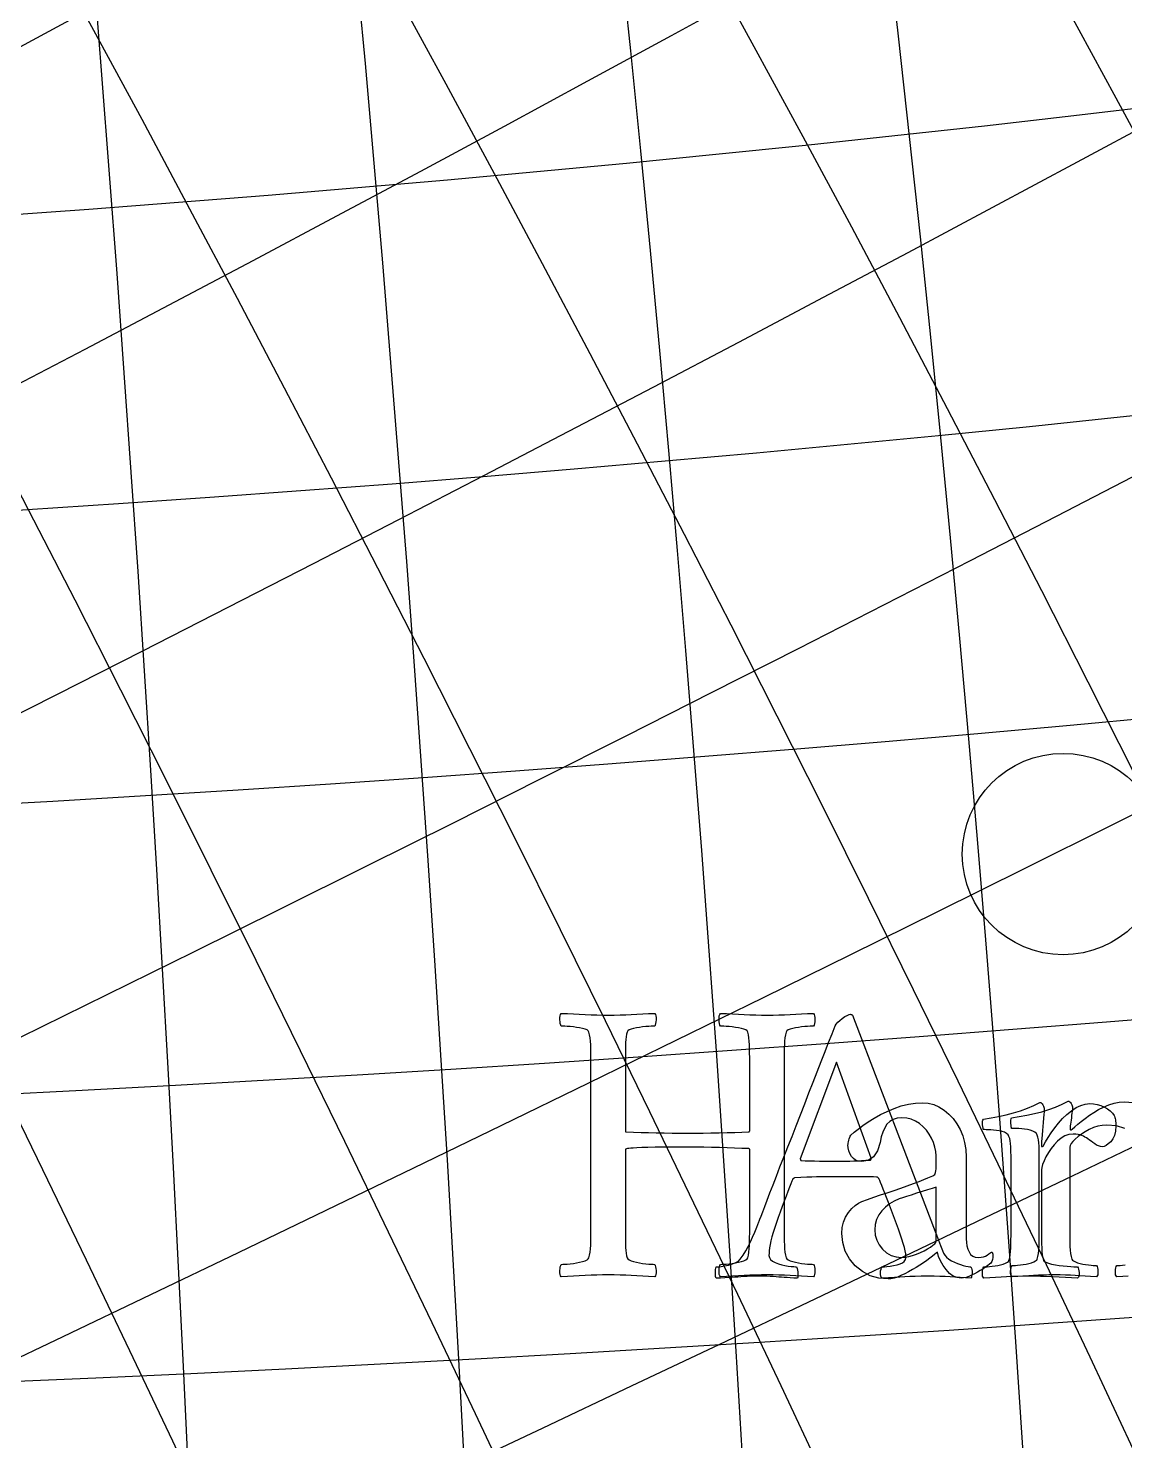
# Model space of a CAD drawing. Header units: millimetres. Extents: x -78 to 78, y -78 to 97.
# Drawn here: x 9.73 to 15.88, y 10.74 to 18.66 of the extents above; entities that cross this region are included whole.
import ezdxf

# ---------------------------------------------------------------- set-up
doc = ezdxf.new("R2010")
doc.units = ezdxf.units.MM
for name, color, linetype in [('ENGRAVE', 7, 'Continuous'), ('ENGRAVE_FINE', 8, 'Continuous'), ('TEXT', 5, 'Continuous')]:
    doc.layers.add(name, color=color, linetype=linetype)

msp = doc.modelspace()

# ---------------------------------------------------------------- linework, layer by layer
at = {"layer": 'ENGRAVE'}
for centre, radius in [((0, 0), 76.44), ((0, 0), 76.44), ((0, 0), 74.3925), ((0, 0), 70.59), ((0, 0), 70.59), ((0, 0), 70.59), ((15.5314, 14.0302), 0.5647)]:
    msp.add_circle(centre, radius, dxfattribs=at)
for centre, radius, start, end in [((-193.9444, 0), 206.3914, 340, 20), ((-122.2655, 0), 141.18, 330, 30), ((-84.1259, 0), 109.8185, 320, 40), ((-59.232, 0), 92.1487, 310, 50), ((-40.7552, 0), 81.5103, 300, 60), ((-25.6927, 0), 75.1203, 290, 70), ((-12.4469, 0), 71.679, 280, 80), ((0, 206.3914), 193.9444, 250, 290), ((0, 406.5116), 400.3358, 260, 280)]:
    msp.add_arc(centre, radius, start, end, dxfattribs=at)
at = {"layer": 'ENGRAVE_FINE'}
for centre, radius, start, end in [((-223.8829, 0), 234.7477, 342.5, 17.5), ((-170.4193, 0), 184.4606, 337.5, 22.5), ((-151.3807, 0), 167.0302, 335, 25), ((-135.6021, 0), 152.8754, 332.5, 27.5), ((-110.8041, 0), 131.3792, 327.5, 32.5), ((-100.813, 0), 123.0699, 325, 35), ((-91.9947, 0), 115.9568, 322.5, 37.5), ((-77.0355, 0), 104.4864, 317.5, 42.5), ((-70.59, 0), 99.8293, 315, 45), ((-64.6838, 0), 95.7442, 312.5, 47.5), ((-54.1656, 0), 88.9767, 307.5, 52.5), ((-49.4277, 0), 86.1745, 305, 55), ((-44.9708, 0), 83.6978, 302.5, 57.5), ((-36.7468, 0), 79.5819, 297.5, 62.5), ((-32.9167, 0), 77.8874, 295, 65), ((-29.2393, 0), 76.4061, 292.5, 67.5), ((-22.2569, 0), 74.0157, 287.5, 72.5), ((-18.9145, 0), 73.0801, 285, 75), ((-15.6494, 0), 72.3039, 282.5, 77.5), ((-9.2933, 0), 71.1991, 277.5, 82.5), ((-6.1758, 0), 70.8596, 275, 85), ((-3.082, 0), 70.6573, 272.499999, 87.500001), ((-2.8246, -1.2331), 70.6573, 296.083333, 111.083334), ((-5.66, -2.4708), 70.8596, 298.583333, 108.583334), ((-8.5172, -3.7181), 71.1991, 301.083333, 106.083334), ((-11.4073, -4.9798), 71.679, 303.583333, 103.583333), ((-14.3424, -6.2611), 72.3039, 306.083333, 101.083333), ((-17.3348, -7.5674), 73.0801, 308.583333, 98.583333), ((-20.398, -8.9046), 74.0157, 311.083333, 96.083333), ((-23.5468, -10.2792), 75.1203, 313.583333, 93.583333), ((2.8246, 1.2331), 70.6573, 116.083333, 291.083334), ((5.66, 2.4708), 70.8596, 118.583333, 288.583334), ((8.5172, 3.7181), 71.1991, 121.083333, 286.083334), ((11.4073, 4.9798), 71.679, 123.583333, 283.583333), ((14.3424, 6.2611), 72.3039, 126.083333, 281.083333), ((17.3348, 7.5674), 73.0801, 128.583333, 278.583333), ((20.398, 8.9046), 74.0157, 131.083333, 276.083333), ((23.5468, 10.2792), 75.1203, 133.583333, 273.583333), ((26.7972, 11.6981), 76.4061, 136.083333, 271.083333), ((30.1674, 13.1694), 77.8874, 138.583333, 268.583333), ((33.6777, 14.7018), 79.5819, 141.083333, 266.083333), ((37.3513, 16.3054), 81.5103, 143.583333, 263.583333), ((41.2148, 17.992), 83.6978, 146.083333, 261.083333), ((45.2994, 19.7751), 86.1745, 148.583333, 258.583333), ((49.6417, 21.6707), 88.9767, 151.083333, 256.083333), ((54.2849, 23.6977), 92.1487, 153.583333, 253.583333), ((59.2814, 25.8789), 95.7442, 156.083333, 251.083333), ((64.6943, 28.2418), 99.8293, 158.583333, 248.583333), ((70.6014, 30.8205), 104.4864, 161.083333, 246.083333), ((77.0996, 33.6573), 109.8185, 163.583333, 243.583333), ((84.3112, 36.8055), 115.9568, 166.083333, 241.083333), ((92.393, 40.3335), 123.0699, 168.583333, 238.583333), ((101.5497, 44.3308), 131.3792, 171.083333, 236.083333), ((112.0538, 48.9163), 141.18, 173.583333, 233.583333), ((124.2765, 54.252), 152.8754, 176.083333, 231.083333), ((138.7373, 60.5648), 167.0302, 178.583333, 228.583333), ((-26.7972, -11.6981), 76.4061, 316.083333, 91.083333), ((156.1858, 68.1818), 184.4606, 181.083333, 226.083333), ((177.746, 77.5938), 206.3914, 183.583333, 223.583333), ((205.184, 89.5716), 234.7477, 186.083333, 221.083333), ((241.4423, 105.3999), 272.7388, 188.583333, 218.583333), ((291.817, 127.3906), 326.1418, 191.083333, 216.083333), ((366.8994, 160.1673), 406.5116, 193.583333, 213.583333), ((491.4017, 214.5179), 540.811, 196.083333, 211.083333), ((739.4588, 322.8055), 809.9294, 198.5833333, 208.5833333), ((1481.7422, 646.844), 1618.3171, 201.0833333, 206.0833333), ((-1481.7422, -646.844), 1618.3171, 21.0833333, 26.0833333), ((-739.4588, -322.8055), 809.9294, 18.5833333, 28.5833333), ((-491.4017, -214.5179), 540.811, 16.083333, 31.083333), ((-366.8994, -160.1673), 406.5116, 13.583333, 33.583333), ((-291.817, -127.3906), 326.1418, 11.083333, 36.083333), ((-241.4423, -105.3999), 272.7388, 8.583333, 38.583333), ((-205.184, -89.5716), 234.7477, 6.083333, 41.083333), ((-177.746, -77.5938), 206.3914, 3.583333, 43.583333), ((-156.1858, -68.1818), 184.4606, 1.083333, 46.083333), ((-138.7373, -60.5648), 167.0302, 358.583333, 48.583333), ((-124.2765, -54.252), 152.8754, 356.083333, 51.083333), ((-112.0538, -48.9163), 141.18, 353.583333, 53.583333), ((-101.5497, -44.3308), 131.3792, 351.083333, 56.083333), ((-92.393, -40.3335), 123.0699, 348.583333, 58.583333), ((-84.3112, -36.8055), 115.9568, 346.083333, 61.083333), ((-77.0996, -33.6573), 109.8185, 343.583333, 63.583333), ((-70.6014, -30.8205), 104.4864, 341.083333, 66.083333), ((-64.6943, -28.2418), 99.8293, 338.583333, 68.583333), ((-59.2814, -25.8789), 95.7442, 336.083333, 71.083333), ((-54.2849, -23.6977), 92.1487, 333.583333, 73.583333), ((-49.6417, -21.6707), 88.9767, 331.083333, 76.083333), ((-45.2994, -19.7751), 86.1745, 328.583333, 78.583333), ((-41.2148, -17.992), 83.6978, 326.083333, 81.083333), ((-37.3513, -16.3054), 81.5103, 323.583333, 83.583333), ((-33.6777, -14.7018), 79.5819, 321.083333, 86.083333), ((-30.1674, -13.1694), 77.8874, 318.583333, 88.583333), ((-43.9365, 100.6464), 84.1259, 253.583333, 333.583333), ((-46.3923, 106.2719), 91.9947, 256.083333, 331.083333), ((-49.2381, 112.791), 100.813, 258.583333, 328.583333), ((-52.5625, 120.4063), 110.8041, 261.083333, 326.083333), ((-56.4836, 129.3885), 122.2655, 263.583333, 323.583333), ((-61.1628, 140.1071), 135.6021, 266.083333, 321.083333), ((-66.8258, 153.0797), 151.3807, 268.583333, 318.583333), ((-73.7994, 169.0543), 170.4193, 271.083333, 316.083333), ((-82.5736, 189.1534), 193.9444, 273.583333, 313.583333), ((-93.9184, 215.1414), 223.8829, 276.083333, 311.083333), ((-109.118, 249.9594), 263.4455, 278.583333, 308.583333), ((-130.4836, 298.9021), 318.4109, 281.083333, 306.083333), ((-162.6382, 372.5594), 400.3358, 283.583333, 303.583333), ((-216.369, 495.642), 536.1843, 286.083333, 301.083333), ((-324.0386, 742.2834), 806.8474, 288.5833333, 298.5833333), ((0, 152.8754), 135.6021, 242.5, 297.5), ((-647.4603, 1483.1539), 1616.7768, 291.0833333, 296.0833333), ((0, 167.0302), 151.3807, 245, 295), ((0, 184.4606), 170.4193, 247.5, 292.5), ((647.4603, -1483.1539), 1616.7768, 111.0833333, 116.0833333), ((324.0386, -742.2834), 806.8474, 108.5833333, 118.5833333), ((0, 234.7477), 223.8829, 252.5, 287.5), ((216.369, -495.642), 536.1843, 106.083333, 121.083333), ((0, 272.7388), 263.4455, 255, 285), ((162.6382, -372.5594), 400.3358, 103.583333, 123.583333), ((0, 326.1418), 318.4109, 257.5, 282.5), ((130.4836, -298.9021), 318.4109, 101.083333, 126.083333)]:
    msp.add_arc(centre, radius, start, end, dxfattribs=at)
at = {"layer": 'TEXT'}
for points in [[(12.9822, 13.1273), (13.015, 13.1275), (13.0474, 13.1282), (13.0793, 13.1292), (13.1109, 13.1307), (13.1425, 13.1324), (13.1749, 13.1339), (13.208, 13.1352), (13.2418, 13.1364), (13.2457, 13.1308), (13.2483, 13.123), (13.2497, 13.1131), (13.2498, 13.1011), (13.2488, 13.0891), (13.2472, 13.0792), (13.2449, 13.0714), (13.2418, 13.0658), (13.2335, 13.0656), (13.2224, 13.065), (13.2085, 13.0639), (13.1917, 13.0624), (13.1738, 13.0605), (13.1564, 13.0581), (13.1396, 13.0554), (13.1234, 13.0522), (13.1092, 13.0483), (13.0983, 13.0436), (13.0909, 13.0381), (13.087, 13.0317), (13.0839, 13.0194), (13.0815, 13.0055), (13.0799, 12.9898), (13.079, 12.9725), (13.0785, 12.9538), (13.0781, 12.9343), (13.0779, 12.914), (13.0778, 12.8928), (13.0778, 12.8894), (13.0778, 12.8859), (13.0778, 12.8825), (13.0778, 12.8791), (13.0778, 12.8757), (13.0778, 12.8723), (13.0778, 12.8689), (13.0778, 12.8654), (13.0778, 12.4761), (13.078, 12.475), (13.0784, 12.4741), (13.0791, 12.4733), (13.0801, 12.4726), (13.0811, 12.4721), (13.0818, 12.4718), (13.0823, 12.4716), (13.0824, 12.4715), (13.1237, 12.4704), (13.1655, 12.4692), (13.2079, 12.4681), (13.2509, 12.4669), (13.2946, 12.466), (13.3391, 12.4652), (13.3845, 12.4648), (13.4308, 12.4647), (13.4714, 12.4648), (13.5136, 12.4652), (13.5574, 12.466), (13.6027, 12.4669), (13.6478, 12.4681), (13.6907, 12.4692), (13.7314, 12.4704), (13.7701, 12.4715), (13.7702, 12.4716), (13.7707, 12.4721), (13.7714, 12.4728), (13.7724, 12.4738), (13.7734, 12.4749), (13.7741, 12.4761), (13.7745, 12.4772), (13.7746, 12.4783), (13.7746, 12.8654), (13.7746, 12.8901), (13.7744, 12.9141), (13.774, 12.9374), (13.7735, 12.9599), (13.7724, 12.9811), (13.7704, 13.0001), (13.7673, 13.0169), (13.7633, 13.0317), (13.7602, 13.0381), (13.7533, 13.0436), (13.7425, 13.0483), (13.728, 13.0522), (13.7113, 13.0554), (13.6944, 13.0581), (13.6771, 13.0605), (13.6596, 13.0624), (13.6433, 13.0639), (13.6298, 13.065), (13.6189, 13.0656), (13.6107, 13.0658), (13.6076, 13.0714), (13.6053, 13.0792), (13.6036, 13.0891), (13.6027, 13.1011), (13.6028, 13.1131), (13.6041, 13.123), (13.6068, 13.1308), (13.6107, 13.1364), (13.6446, 13.1352), (13.6781, 13.1339), (13.7112, 13.1324), (13.7439, 13.1307), (13.7763, 13.1292), (13.8085, 13.1282), (13.8406, 13.1275), (13.8726, 13.1273), (13.9054, 13.1275), (13.9377, 13.1282), (13.9697, 13.1292), (14.0012, 13.1307), (14.0329, 13.1324), (14.0653, 13.1339), (14.0983, 13.1352), (14.1321, 13.1364), (14.1361, 13.1308), (14.1387, 13.123), (14.14, 13.1131), (14.1401, 13.1011), (14.1392, 13.0891), (14.1375, 13.0792), (14.1352, 13.0714), (14.1321, 13.0658), (14.124, 13.0656), (14.1131, 13.065), (14.0995, 13.0639), (14.0832, 13.0624), (14.0657, 13.0605), (14.0487, 13.0581), (14.0322, 13.0554), (14.016, 13.0522), (14.0018, 13.0483), (13.991, 13.0436), (13.9836, 13.0381), (13.9796, 13.0317), (13.9755, 13.0169), (13.9725, 13.0001), (13.9704, 12.9811), (13.9693, 12.9599), (13.9688, 12.9374), (13.9685, 12.9141), (13.9683, 12.8901), (13.9682, 12.8654), (13.9682, 11.9296), (13.9683, 11.9049), (13.9685, 11.8812), (13.9688, 11.8583), (13.9693, 11.8362), (13.9704, 11.8156), (13.9725, 11.7969), (13.9755, 11.7803), (13.9796, 11.7656), (13.9836, 11.7601), (13.991, 11.7548), (14.0018, 11.7498), (14.016, 11.7451), (14.0322, 11.7409), (14.0487, 11.7374), (14.0657, 11.7346), (14.0832, 11.7326), (14.0995, 11.7311), (14.1131, 11.73), (14.124, 11.7294), (14.1321, 11.7292), (14.1352, 11.7235), (14.1375, 11.7158), (14.1392, 11.7059), (14.1401, 11.6939), (14.14, 11.6818), (14.1387, 11.672), (14.1361, 11.6642), (14.1321, 11.6586), (14.0983, 11.6608), (14.0653, 11.6628), (14.0329, 11.6648), (14.0012, 11.6665), (13.9697, 11.668), (13.9377, 11.6691), (13.9054, 11.6698), (13.8726, 11.67), (13.8406, 11.6698), (13.8085, 11.6691), (13.7763, 11.668), (13.7439, 11.6665), (13.7112, 11.6648), (13.6781, 11.6628), (13.6446, 11.6608), (13.6107, 11.6586), (13.6068, 11.6642), (13.6041, 11.672), (13.6028, 11.6818), (13.6027, 11.6939), (13.6036, 11.7059), (13.6053, 11.7158), (13.6076, 11.7235), (13.6107, 11.7292), (13.6189, 11.7294), (13.6298, 11.73), (13.6433, 11.7311), (13.6596, 11.7326), (13.6771, 11.7346), (13.6944, 11.7374), (13.7113, 11.7409), (13.728, 11.7451), (13.7425, 11.7498), (13.7533, 11.7548), (13.7602, 11.7601), (13.7633, 11.7656), (13.7673, 11.7803), (13.7704, 11.7969), (13.7724, 11.8156), (13.7735, 11.8362), (13.774, 11.8583), (13.7744, 11.8812), (13.7746, 11.9049), (13.7746, 11.9296), (13.7746, 12.3713), (13.7745, 12.3734), (13.7741, 12.375), (13.7734, 12.3762), (13.7724, 12.377), (13.7714, 12.3775), (13.7707, 12.3779), (13.7702, 12.3781), (13.7701, 12.3781), (13.7307, 12.3794), (13.6901, 12.3807), (13.6482, 12.3822), (13.605, 12.3838), (13.5612, 12.3853), (13.5176, 12.3864), (13.4741, 12.387), (13.4308, 12.3873), (13.3585, 12.3871), (13.2964, 12.3867), (13.2446, 12.386), (13.2031, 12.385), (13.1698, 12.3838), (13.1427, 12.3827), (13.122, 12.3816), (13.1074, 12.3804), (13.0972, 12.3793), (13.0892, 12.3781), (13.0835, 12.377), (13.0801, 12.3759), (13.0791, 12.3748), (13.0784, 12.3739), (13.078, 12.3731), (13.0778, 12.3724), (13.0778, 12.372), (13.0778, 12.3716), (13.0778, 12.3714), (13.0778, 12.3713), (13.0778, 11.9296), (13.0778, 11.9261), (13.0778, 11.9227), (13.0778, 11.9193), (13.0778, 11.9159), (13.0778, 11.9125), (13.0778, 11.9091), (13.0778, 11.9056), (13.0778, 11.9022), (13.0779, 11.8811), (13.0781, 11.861), (13.0785, 11.8418), (13.079, 11.8237), (13.0799, 11.8068), (13.0815, 11.7915), (13.0839, 11.7778), (13.087, 11.7656), (13.0909, 11.7601), (13.0983, 11.7548), (13.1092, 11.7498), (13.1234, 11.7451), (13.1396, 11.7409), (13.1564, 11.7374), (13.1738, 11.7346), (13.1917, 11.7326), (13.2085, 11.7311), (13.2224, 11.73), (13.2335, 11.7294), (13.2418, 11.7292), (13.2449, 11.7235), (13.2472, 11.7158), (13.2488, 11.7059), (13.2498, 11.6939), (13.2497, 11.6818), (13.2483, 11.672), (13.2457, 11.6642), (13.2418, 11.6586), (13.208, 11.6608), (13.1749, 11.6628), (13.1425, 11.6648), (13.1109, 11.6665), (13.0793, 11.668), (13.0474, 11.6691), (13.015, 11.6698), (12.9822, 11.67), (12.9502, 11.6698), (12.9179, 11.6691), (12.8853, 11.668), (12.8524, 11.6665), (12.8193, 11.6648), (12.7858, 11.6628), (12.7521, 11.6608), (12.7181, 11.6586), (12.7141, 11.6642), (12.7115, 11.672), (12.7102, 11.6818), (12.7101, 11.6939), (12.711, 11.7059), (12.7127, 11.7158), (12.715, 11.7235), (12.7181, 11.7292), (12.7263, 11.7294), (12.7374, 11.73), (12.7514, 11.7311), (12.7682, 11.7326), (12.7862, 11.7346), (12.8037, 11.7374), (12.8209, 11.7409), (12.8376, 11.7451), (12.8522, 11.7498), (12.8629, 11.7548), (12.8698, 11.7601), (12.8729, 11.7656), (12.877, 11.7803), (12.88, 11.7969), (12.8821, 11.8156), (12.8832, 11.8362), (12.8837, 11.8583), (12.884, 11.8812), (12.8842, 11.9049), (12.8843, 11.9296), (12.8843, 12.8654), (12.8842, 12.8901), (12.884, 12.9141), (12.8837, 12.9374), (12.8832, 12.9599), (12.8821, 12.9811), (12.88, 13.0001), (12.877, 13.0169), (12.8729, 13.0317), (12.8698, 13.0381), (12.8629, 13.0436), (12.8522, 13.0483), (12.8376, 13.0522), (12.8209, 13.0554), (12.8037, 13.0581), (12.7862, 13.0605), (12.7682, 13.0624), (12.7514, 13.0639), (12.7374, 13.065), (12.7263, 13.0656), (12.7181, 13.0658), (12.715, 13.0714), (12.7127, 13.0792), (12.711, 13.0891), (12.7101, 13.1011), (12.7102, 13.1131), (12.7115, 13.123), (12.7141, 13.1308), (12.7181, 13.1364), (12.7521, 13.1352), (12.7858, 13.1339), (12.8193, 13.1324), (12.8524, 13.1307), (12.8853, 13.1292), (12.9179, 13.1282), (12.9502, 13.1275), (12.9822, 13.1273)], [(13.8259, 11.9678), (13.8272, 11.9713), (13.8313, 11.9818), (13.838, 11.9992), (13.8475, 12.0236), (13.8592, 12.054), (13.8728, 12.0894), (13.8883, 12.1297), (13.9055, 12.175), (13.9244, 12.2242), (13.9445, 12.2761), (13.966, 12.3307), (13.9887, 12.3879), (14.0121, 12.447), (14.0356, 12.5069), (14.0593, 12.5677), (14.0832, 12.6293), (14.1069, 12.6907), (14.1301, 12.7509), (14.153, 12.8097), (14.1754, 12.8673), (14.1969, 12.9225), (14.2172, 12.9743), (14.2362, 13.0227), (14.2539, 13.0677), (14.2599, 13.0771), (14.2685, 13.087), (14.2798, 13.0975), (14.2938, 13.1086), (14.3082, 13.1186), (14.3208, 13.1257), (14.3316, 13.13), (14.3405, 13.1314), (14.3425, 13.1313), (14.3442, 13.1311), (14.3454, 13.1308), (14.3462, 13.1303), (14.3469, 13.1296), (14.3482, 13.1289), (14.3498, 13.1279), (14.3519, 13.1269), (14.805, 11.9382), (14.8273, 11.8796), (14.8443, 11.8358), (14.8558, 11.8067), (14.8619, 11.7925), (14.869, 11.7804), (14.8787, 11.7691), (14.8912, 11.7588), (14.9063, 11.7492), (14.9228, 11.7408), (14.9394, 11.7336), (14.9559, 11.7277), (14.9724, 11.723), (14.9874, 11.7195), (14.9994, 11.7171), (15.0084, 11.7156), (15.0145, 11.7151), (15.0183, 11.7086), (15.0208, 11.7005), (15.0218, 11.6909), (15.0213, 11.6798), (15.0202, 11.669), (15.019, 11.6607), (15.0179, 11.6548), (15.0168, 11.6513), (14.9846, 11.6535), (14.9542, 11.6556), (14.9254, 11.6575), (14.8984, 11.6593), (14.8709, 11.6608), (14.8409, 11.6618), (14.8083, 11.6625), (14.7731, 11.6627), (14.736, 11.6625), (14.7022, 11.6618), (14.6717, 11.6608), (14.6445, 11.6593), (14.6172, 11.6575), (14.5867, 11.6556), (14.5529, 11.6535), (14.5158, 11.6513), (14.5119, 11.6567), (14.5093, 11.6638), (14.5079, 11.6727), (14.5078, 11.6832), (14.5089, 11.6937), (14.511, 11.7025), (14.514, 11.7097), (14.5181, 11.7151), (14.5298, 11.7156), (14.5443, 11.7171), (14.5616, 11.7195), (14.5818, 11.723), (14.6018, 11.7274), (14.6183, 11.7324), (14.6314, 11.7382), (14.6411, 11.7447), (14.645, 11.7501), (14.6479, 11.7572), (14.6496, 11.766), (14.6502, 11.7765), (14.6492, 11.7886), (14.6465, 11.8042), (14.6418, 11.8233), (14.6354, 11.846), (14.6275, 11.8713), (14.6186, 11.8981), (14.6087, 11.9265), (14.5978, 11.9564), (14.5864, 11.987), (14.575, 12.0171), (14.5636, 12.0467), (14.5522, 12.076), (14.5414, 12.1037), (14.5315, 12.1289), (14.5226, 12.1516), (14.5147, 12.1716), (14.5082, 12.1881), (14.5036, 12.1998), (14.5008, 12.2068), (14.4999, 12.2092), (14.4996, 12.2095), (14.4987, 12.2103), (14.4973, 12.2118), (14.4953, 12.2137), (14.493, 12.2157), (14.4908, 12.2172), (14.4885, 12.218), (14.4862, 12.2183), (14.4681, 12.2193), (14.4481, 12.22), (14.426, 12.2204), (14.402, 12.2206), (14.3773, 12.2206), (14.3536, 12.2206), (14.3307, 12.2206), (14.3086, 12.2206), (14.3029, 12.2206), (14.2972, 12.2206), (14.2915, 12.2206), (14.2858, 12.2206), (14.2803, 12.2206), (14.275, 12.2206), (14.27, 12.2206), (14.2653, 12.2206), (14.2325, 12.2205), (14.2021, 12.2203), (14.1744, 12.2199), (14.1492, 12.2194), (14.1236, 12.2187), (14.0945, 12.2174), (14.0621, 12.2158), (14.0262, 12.2137), (14.025, 12.2135), (14.0234, 12.2129), (14.0215, 12.2118), (14.0194, 12.2103), (14.0174, 12.2088), (14.016, 12.2078), (14.0151, 12.2071), (14.0148, 12.2069), (14.0138, 12.2041), (14.0106, 12.1955), (14.0052, 12.1813), (13.9978, 12.1614), (13.9888, 12.1375), (13.979, 12.1116), (13.9683, 12.0835), (13.9568, 12.0532), (13.9452, 12.0224), (13.9343, 11.9926), (13.9241, 11.9638), (13.9147, 11.9359), (13.9053, 11.9086), (13.8979, 11.8836), (13.8922, 11.8608), (13.8885, 11.8403), (13.886, 11.8219), (13.8842, 11.8056), (13.8831, 11.7912), (13.8828, 11.7788), (13.885, 11.7669), (13.8916, 11.7563), (13.9026, 11.747), (13.9181, 11.739), (13.9359, 11.7322), (13.9539, 11.7267), (13.9723, 11.7225), (13.9909, 11.7196), (14.0079, 11.7176), (14.0214, 11.7162), (14.0313, 11.7154), (14.0376, 11.7151), (14.0398, 11.7116), (14.0416, 11.7057), (14.0432, 11.6973), (14.0445, 11.6866), (14.0452, 11.6754), (14.045, 11.6658), (14.044, 11.6578), (14.0422, 11.6513), (14.0213, 11.6524), (14.002, 11.6536), (13.9843, 11.6547), (13.9682, 11.6559), (13.9528, 11.657), (13.9374, 11.6581), (13.9221, 11.6593), (13.9067, 11.6604), (13.8901, 11.6614), (13.8711, 11.6621), (13.8497, 11.6625), (13.8259, 11.6627), (13.8018, 11.6625), (13.7797, 11.6621), (13.7597, 11.6614), (13.7416, 11.6604), (13.7245, 11.6593), (13.7074, 11.6581), (13.6904, 11.657), (13.6733, 11.6559), (13.6551, 11.6547), (13.6346, 11.6536), (13.6118, 11.6524), (13.5868, 11.6513), (13.5848, 11.6548), (13.5833, 11.6607), (13.5825, 11.669), (13.5822, 11.6798), (13.5825, 11.6909), (13.5833, 11.7005), (13.5848, 11.7086), (13.5868, 11.7151), (13.5988, 11.7157), (13.6144, 11.7176), (13.6335, 11.7208), (13.6562, 11.7253), (13.6786, 11.7312), (13.6969, 11.7387), (13.7111, 11.7477), (13.7211, 11.7583), (13.7375, 11.7806), (13.7527, 11.8042), (13.7666, 11.829), (13.7792, 11.8551), (13.7911, 11.8822), (13.8028, 11.91), (13.8144, 11.9386), (13.8259, 11.9678)], [(14.2608, 12.8627), (14.0581, 12.3208), (14.0582, 12.3205), (14.0584, 12.3196), (14.0588, 12.3182), (14.0593, 12.3162), (14.0599, 12.3142), (14.0607, 12.3128), (14.0616, 12.3119), (14.0627, 12.3117), (14.0854, 12.3106), (14.1102, 12.3097), (14.1372, 12.3089), (14.1663, 12.3082), (14.195, 12.3078), (14.2206, 12.3074), (14.2433, 12.3072), (14.2631, 12.3071), (14.2886, 12.3073), (14.3129, 12.3077), (14.3358, 12.3084), (14.3576, 12.3094), (14.3791, 12.3105), (14.4017, 12.3117), (14.4252, 12.3128), (14.4498, 12.3139), (14.4518, 12.3143), (14.4535, 12.3154), (14.4547, 12.3171), (14.4555, 12.3196), (14.456, 12.3221), (14.4563, 12.3239), (14.4565, 12.325), (14.4566, 12.3253)], [(14.7447, 12.6355), (14.7761, 12.6329), (14.8064, 12.6252), (14.8358, 12.6124), (14.8642, 12.5945), (14.8908, 12.5723), (14.9146, 12.5466), (14.9357, 12.5176), (14.9542, 12.4852), (14.9691, 12.4499), (14.9798, 12.4123), (14.9862, 12.3724), (14.9883, 12.3303), (14.9883, 11.8726), (14.9893, 11.8518), (14.9923, 11.8325), (14.9973, 11.8148), (15.0043, 11.7986), (15.0135, 11.7852), (15.0253, 11.7756), (15.0397, 11.7698), (15.0566, 11.7679), (15.0717, 11.7687), (15.0851, 11.7713), (15.0968, 11.7756), (15.1067, 11.7815), (15.115, 11.7877), (15.1215, 11.7924), (15.1264, 11.7956), (15.1295, 11.7975), (15.1316, 11.7971), (15.1335, 11.7958), (15.1351, 11.7936), (15.1363, 11.7907), (15.1373, 11.7874), (15.138, 11.7844), (15.1385, 11.7817), (15.1386, 11.7793), (15.1379, 11.7672), (15.1358, 11.7559), (15.1322, 11.7455), (15.1272, 11.736), (15.1193, 11.7297), (15.1093, 11.7223), (15.0971, 11.7138), (15.0828, 11.7041), (15.0673, 11.6942), (15.0515, 11.6848), (15.0354, 11.6759), (15.0191, 11.6677), (15.0031, 11.6607), (14.988, 11.6557), (14.974, 11.6527), (14.961, 11.6517), (14.9377, 11.6547), (14.9157, 11.6637), (14.895, 11.6786), (14.8756, 11.6996), (14.8585, 11.7236), (14.8446, 11.748), (14.834, 11.7726), (14.8267, 11.7975), (14.8206, 11.7919), (14.8116, 11.7844), (14.7995, 11.7749), (14.7845, 11.7633), (14.7674, 11.7507), (14.7489, 11.738), (14.7292, 11.7251), (14.7082, 11.7121), (14.6867, 11.6994), (14.6653, 11.6876), (14.644, 11.6767), (14.6229, 11.6665), (14.6026, 11.6581), (14.5839, 11.652), (14.5667, 11.6484), (14.5511, 11.6472), (14.4986, 11.6518), (14.4504, 11.6657), (14.4064, 11.6888), (14.3667, 11.7212), (14.3338, 11.7603), (14.3103, 11.8035), (14.2962, 11.8508), (14.2915, 11.9022), (14.2939, 11.9352), (14.3009, 11.9657), (14.3127, 11.9938), (14.3291, 12.0195), (14.3478, 12.0418), (14.3664, 12.0596), (14.3848, 12.0731), (14.4031, 12.0821), (14.4359, 12.0937), (14.4706, 12.1057), (14.5071, 12.1182), (14.5454, 12.1311), (14.5841, 12.1441), (14.6214, 12.157), (14.6575, 12.1697), (14.6923, 12.1823), (14.7242, 12.1941), (14.7515, 12.2045), (14.7743, 12.2135), (14.7925, 12.221), (14.8008, 12.2247), (14.8073, 12.2287), (14.8121, 12.2332), (14.8153, 12.2381), (14.8173, 12.2444), (14.8187, 12.2532), (14.8195, 12.2644), (14.8198, 12.278), (14.8198, 12.3372), (14.8183, 12.3621), (14.8136, 12.387), (14.8057, 12.4117), (14.7948, 12.4362), (14.7811, 12.4597), (14.7652, 12.4812), (14.747, 12.5007), (14.7265, 12.5182), (14.7041, 12.5326), (14.6804, 12.5429), (14.6552, 12.5491), (14.6285, 12.5512), (14.6019, 12.5489), (14.579, 12.5421), (14.5598, 12.5307), (14.5443, 12.5148), (14.5316, 12.4947), (14.521, 12.4709), (14.5123, 12.4435), (14.5056, 12.4123), (14.4914, 12.3655), (14.4692, 12.332), (14.439, 12.312), (14.4008, 12.3053), (14.3837, 12.3071), (14.3687, 12.3127), (14.3558, 12.3219), (14.345, 12.3349), (14.3366, 12.35), (14.3305, 12.3656), (14.3269, 12.3818), (14.3257, 12.3986), (14.326, 12.4028), (14.3268, 12.4086), (14.3283, 12.4159), (14.3302, 12.4248), (14.3327, 12.4339), (14.3354, 12.4416), (14.3384, 12.4481), (14.3416, 12.4533), (14.3606, 12.4699), (14.3832, 12.488), (14.4095, 12.5075), (14.4395, 12.5284), (14.4725, 12.5494), (14.5076, 12.5688), (14.5448, 12.5869), (14.5841, 12.6036), (14.6245, 12.6175), (14.6647, 12.6275), (14.7048, 12.6335), (14.7447, 12.6355)], [(15.6817, 12.6305), (15.703, 12.6292), (15.7238, 12.6256), (15.744, 12.6196), (15.7637, 12.6111), (15.7816, 12.6009), (15.7967, 12.5898), (15.8089, 12.5776), (15.8183, 12.5644), (15.8204, 12.5594), (15.8223, 12.5536), (15.8239, 12.5469), (15.8251, 12.5394), (15.8261, 12.5313), (15.8268, 12.5229), (15.8273, 12.5142), (15.8274, 12.5052), (15.8256, 12.4766), (15.8203, 12.4523), (15.8114, 12.4322), (15.799, 12.4164), (15.7854, 12.4045), (15.7731, 12.3959), (15.762, 12.3908), (15.7523, 12.3891), (15.741, 12.3901), (15.7301, 12.3931), (15.7194, 12.3981), (15.709, 12.405), (15.6989, 12.4127), (15.6891, 12.4198), (15.6795, 12.4264), (15.6703, 12.4324), (15.6623, 12.4378), (15.6541, 12.4429), (15.6457, 12.4475), (15.6373, 12.4517), (15.6278, 12.4552), (15.6165, 12.4577), (15.6033, 12.4592), (15.5883, 12.4597), (15.5649, 12.4572), (15.5425, 12.4497), (15.5211, 12.4373), (15.5007, 12.4198), (15.4817, 12.3994), (15.4645, 12.378), (15.4492, 12.3556), (15.4358, 12.3322), (15.4248, 12.3097), (15.417, 12.29), (15.4123, 12.2732), (15.4107, 12.2593), (15.4107, 11.9154), (15.4108, 11.8908), (15.411, 11.8671), (15.4114, 11.8441), (15.4118, 11.8221), (15.4129, 11.8015), (15.415, 11.7828), (15.418, 11.7662), (15.4221, 11.7515), (15.4266, 11.7459), (15.4358, 11.7407), (15.4494, 11.7357), (15.4676, 11.731), (15.4884, 11.7268), (15.5098, 11.7233), (15.5317, 11.7205), (15.5542, 11.7185), (15.5749, 11.717), (15.5917, 11.7159), (15.6045, 11.7153), (15.6134, 11.7151), (15.6164, 11.7097), (15.6188, 11.7025), (15.6204, 11.6937), (15.6213, 11.6832), (15.6213, 11.6727), (15.6199, 11.6638), (15.6173, 11.6567), (15.6134, 11.6513), (15.5791, 11.6535), (15.5445, 11.6556), (15.5096, 11.6575), (15.4745, 11.6593), (15.4395, 11.6608), (15.405, 11.6618), (15.3711, 11.6625), (15.3378, 11.6627), (15.3062, 11.6625), (15.2752, 11.6618), (15.2448, 11.6608), (15.2149, 11.6593), (15.1847, 11.6575), (15.1534, 11.6556), (15.1209, 11.6535), (15.0874, 11.6513), (15.0834, 11.6567), (15.0808, 11.6638), (15.0795, 11.6727), (15.0794, 11.6832), (15.0803, 11.6937), (15.082, 11.7025), (15.0843, 11.7097), (15.0874, 11.7151), (15.0954, 11.7153), (15.1059, 11.7159), (15.1187, 11.717), (15.134, 11.7185), (15.1503, 11.7205), (15.1662, 11.7233), (15.1816, 11.7268), (15.1967, 11.731), (15.2098, 11.7357), (15.2194, 11.7407), (15.2257, 11.7459), (15.2285, 11.7515), (15.2326, 11.7662), (15.2357, 11.7828), (15.2377, 11.8015), (15.2388, 11.8221), (15.2393, 11.8441), (15.2396, 11.8671), (15.2399, 11.8908), (15.2399, 11.9154), (15.2399, 12.3299), (15.2399, 12.3421), (15.2396, 12.3561), (15.2393, 12.3717), (15.2388, 12.3891), (15.2377, 12.4063), (15.2357, 12.4215), (15.2326, 12.4348), (15.2285, 12.446), (15.2236, 12.4555), (15.2154, 12.4634), (15.2042, 12.4697), (15.1898, 12.4745), (15.1739, 12.478), (15.158, 12.4807), (15.142, 12.4826), (15.1261, 12.4836), (15.1116, 12.4841), (15.0999, 12.4844), (15.0911, 12.4847), (15.0851, 12.4847), (15.0839, 12.4881), (15.0828, 12.4938), (15.0817, 12.5018), (15.0805, 12.512), (15.08, 12.5226), (15.0805, 12.5314), (15.0822, 12.5385), (15.0851, 12.5439), (15.1281, 12.5503), (15.1705, 12.5582), (15.2123, 12.5674), (15.2536, 12.5781), (15.2936, 12.5903), (15.3316, 12.6043), (15.3676, 12.6199), (15.4016, 12.6373), (15.4061, 12.6364), (15.4104, 12.6339), (15.4146, 12.6296), (15.4187, 12.6236), (15.4222, 12.6171), (15.4247, 12.6111), (15.4262, 12.6057), (15.4266, 12.6009), (15.4264, 12.595), (15.4255, 12.5843), (15.4241, 12.5688), (15.4221, 12.5485), (15.4199, 12.5256), (15.4178, 12.5027), (15.4159, 12.4795), (15.4141, 12.4563), (15.4126, 12.435), (15.4116, 12.4178), (15.4109, 12.4048), (15.4107, 12.3959), (15.4109, 12.3929), (15.4116, 12.3908), (15.4126, 12.3895), (15.4141, 12.3891), (15.4158, 12.3892), (15.4173, 12.3897), (15.4186, 12.3904), (15.4198, 12.3914), (15.4324, 12.4158), (15.4474, 12.4412), (15.4649, 12.4676), (15.4847, 12.495), (15.5064, 12.5219), (15.5294, 12.5468), (15.5537, 12.5697), (15.5792, 12.5906), (15.6053, 12.608), (15.631, 12.6205), (15.6565, 12.628), (15.6817, 12.6305)], [(14.6263, 11.7679), (14.6461, 11.769), (14.6667, 11.7724), (14.6882, 11.7781), (14.7105, 11.7861), (14.7324, 11.7954), (14.7526, 11.8052), (14.7712, 11.8153), (14.7879, 11.8259), (14.8019, 11.8361), (14.8119, 11.845), (14.8178, 11.8526), (14.8198, 11.859), (14.8198, 12.1618), (14.7968, 12.1546), (14.7709, 12.1464), (14.7421, 12.1375), (14.7105, 12.1277), (14.6796, 12.118), (14.653, 12.1094), (14.6307, 12.102), (14.6126, 12.0958), (14.5843, 12.0831), (14.5585, 12.0679), (14.5353, 12.0501), (14.5147, 12.0297), (14.4978, 12.0068), (14.4857, 11.9814), (14.4784, 11.9533), (14.476, 11.9227), (14.4787, 11.8929), (14.4868, 11.8649), (14.5003, 11.8388), (14.5192, 11.8146), (14.5422, 11.7941), (14.5676, 11.7796), (14.5957, 11.7708), (14.6263, 11.7679)]]:
    msp.add_lwpolyline(points, close=True, dxfattribs=at)
for points in [[(15.8778, 12.4906), (15.8318, 12.5053), (15.7762, 12.5102), (15.7513, 12.5086), (15.7267, 12.504), (15.7023, 12.4961), (15.6783, 12.4852), (15.6554, 12.4724), (15.6347, 12.4593), (15.6162, 12.4457), (15.5997, 12.4317), (15.5863, 12.4182), (15.5767, 12.4063), (15.5709, 12.396), (15.569, 12.3873), (15.569, 11.9227), (15.5691, 11.8981), (15.5693, 11.8743), (15.5696, 11.8514), (15.5701, 11.8294), (15.5712, 11.8087), (15.5733, 11.7901), (15.5763, 11.7734), (15.5804, 11.7588), (15.5841, 11.7532), (15.5909, 11.748), (15.6007, 11.743), (15.6134, 11.7383), (15.6278, 11.7341), (15.6427, 11.7306), (15.658, 11.7278), (15.6737, 11.7258), (15.6885, 11.7243), (15.7011, 11.7232), (15.7113, 11.7226), (15.7193, 11.7223), (15.7223, 11.7169), (15.7247, 11.7098), (15.7263, 11.701), (15.7272, 11.6905), (15.7272, 11.6799), (15.7258, 11.6711), (15.7232, 11.664), (15.7193, 11.6586), (15.6862, 11.6608), (15.6552, 11.6628), (15.6264, 11.6648), (15.5997, 11.6665), (15.5732, 11.668), (15.5448, 11.6691), (15.5146, 11.6698), (15.4825, 11.67), (15.4513, 11.6698), (15.4215, 11.6691), (15.3932, 11.668), (15.3663, 11.6665), (15.3391, 11.6648), (15.31, 11.6628), (15.2788, 11.6608), (15.2456, 11.6586), (15.2417, 11.664), (15.2391, 11.6711), (15.2377, 11.6799), (15.2377, 11.6905), (15.2386, 11.701), (15.2402, 11.7098), (15.2426, 11.7169), (15.2456, 11.7223), (15.2537, 11.7226), (15.2641, 11.7232), (15.277, 11.7243), (15.2923, 11.7258), (15.3086, 11.7278), (15.3245, 11.7306), (15.3399, 11.7341), (15.3549, 11.7383), (15.368, 11.743), (15.3777, 11.748), (15.384, 11.7532), (15.3868, 11.7588), (15.3909, 11.7734), (15.3939, 11.7901), (15.396, 11.8087), (15.3971, 11.8294), (15.3976, 11.8514), (15.3979, 11.8743), (15.3981, 11.8981), (15.3982, 11.9227), (15.3982, 12.328), (15.3981, 12.3406), (15.3979, 12.3554), (15.3976, 12.3724), (15.3971, 12.3918), (15.396, 12.411), (15.3939, 12.4277), (15.3909, 12.4418), (15.3868, 12.4533), (15.3818, 12.4628), (15.3737, 12.4706), (15.3625, 12.477), (15.3481, 12.4818), (15.3322, 12.4853), (15.3162, 12.488), (15.3003, 12.4899), (15.2844, 12.4909), (15.2698, 12.4914), (15.2582, 12.4917), (15.2493, 12.4919), (15.2434, 12.492), (15.2422, 12.4954), (15.2411, 12.5011), (15.2399, 12.5091), (15.2388, 12.5193), (15.2382, 12.5299), (15.2388, 12.5387), (15.2405, 12.5458), (15.2434, 12.5512), (15.2863, 12.5576), (15.3288, 12.5654), (15.3706, 12.5747), (15.4119, 12.5854), (15.4519, 12.5976), (15.4899, 12.6115), (15.5259, 12.6272), (15.5599, 12.6446), (15.5644, 12.6437), (15.5687, 12.6411), (15.5729, 12.6369), (15.577, 12.6309), (15.5804, 12.6244), (15.5829, 12.6184), (15.5844, 12.613), (15.5849, 12.6081), (15.5847, 12.6036), (15.5841, 12.5967), (15.583, 12.5876), (15.5815, 12.5763), (15.5798, 12.5637), (15.5781, 12.5512), (15.5764, 12.5387), (15.5747, 12.5262), (15.5732, 12.5146), (15.5721, 12.5051), (15.5715, 12.4975), (15.5713, 12.492), (15.5716, 12.488), (15.5724, 12.4852), (15.5738, 12.4835), (15.5758, 12.4829), (15.5771, 12.4832), (15.5787, 12.484), (15.5805, 12.4855), (15.5827, 12.4874), (15.5975, 12.5006), (15.6145, 12.5151), (15.6339, 12.5308), (15.6555, 12.5478), (15.6791, 12.565), (15.7042, 12.5814), (15.7309, 12.5969), (15.7591, 12.6115), (15.7882, 12.624), (15.8175, 12.6329), (15.8469, 12.6382), (15.8764, 12.64), (15.8764, 12.64), (15.9241, 12.6374)], [(15.8975, 11.6628), (15.8663, 11.6608), (15.8331, 11.6586), (15.8292, 11.664), (15.8266, 11.6711), (15.8252, 11.6799), (15.8252, 11.6905), (15.8261, 11.701), (15.8277, 11.7098), (15.8301, 11.7169), (15.8331, 11.7223), (15.8412, 11.7226), (15.8516, 11.7232), (15.8645, 11.7243), (15.8798, 11.7258)]]:
    msp.add_lwpolyline(points, dxfattribs=at)

doc.saveas('drawing.dxf')
